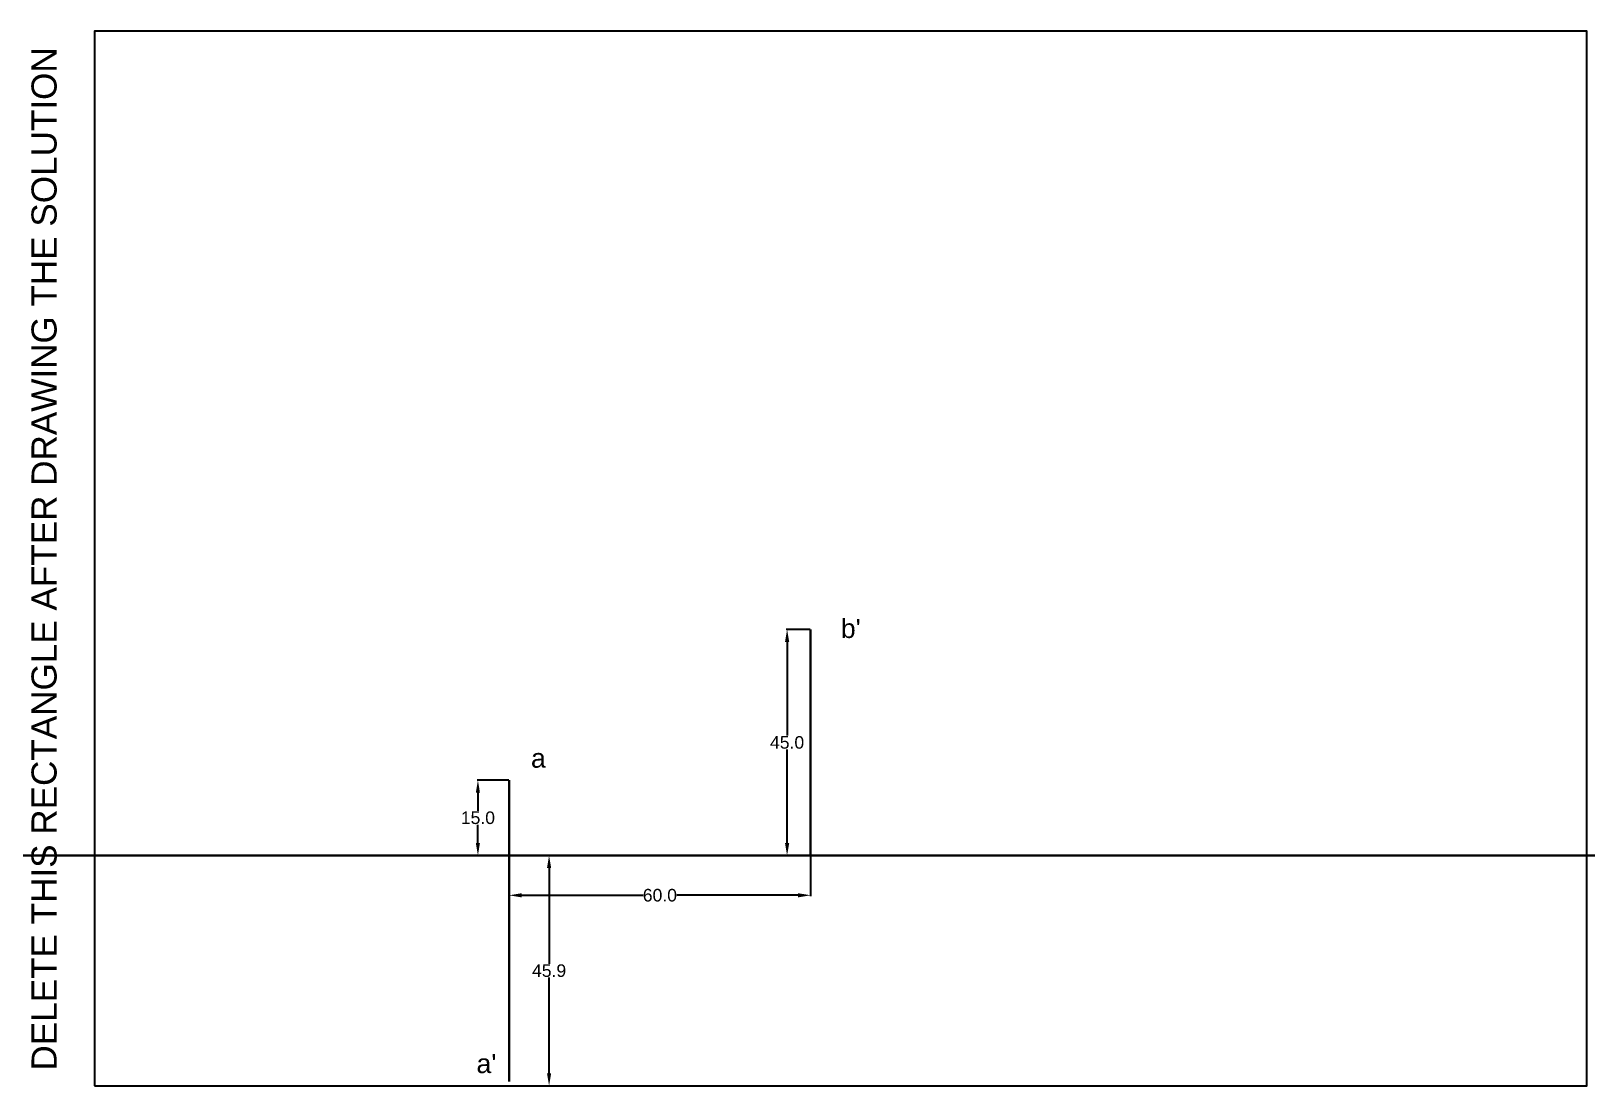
# Model space of a CAD drawing. Header units: millimetres. Extents: x -13 to 297, y 0 to 210.
import ezdxf

# ---------------------------------------------------------------- set-up
doc = ezdxf.new("R2010")
doc.units = ezdxf.units.MM
doc.layers.add('Comments', color=10, linetype='Continuous', lineweight=13, plot=False)
doc.layers.add('thick continuous', color=7, linetype='Continuous', lineweight=30)
doc.styles.get("Standard").update_dxf_attribs({"font": 'arial.ttf'})
doc.dimstyles.get("Standard").update_dxf_attribs({"dimtxt": 2.5, "dimasz": 2.5, "dimexe": 0.18, "dimexo": 0.0625, "dimgap": 0.09, "dimtad": 0, "dimtih": 1, "dimtoh": 1, "dimdec": 1, "dimzin": 0, "dimdsep": 46, "dimtxsty": 'Standard', "dimcen": 0.09, "dimadec": 0, "dimazin": 0, "dimtfac": 1, "dimtdec": 1, "dimtofl": 0, "dimtmove": 0, "dimatfit": 3, "dimfxl": 1, "dimtolj": 1, "dimtzin": 0, "dimarcsym": 0})

# ---------------------------------------------------------------- blocks, each defined once
blk = doc.blocks.new('*D1')
at = {"layer": 'Defpoints', "color": 0, "transparency": 16777216}
for p in [(82.5, 45.87), (142.5, 45.87), (142.5, 37.95)]:
    blk.add_point(p, dxfattribs=at)
at = {"layer": 'thick continuous', "color": 0, "lineweight": -2, "transparency": 16777216}
for p, q in [((82.5, 45.81), (82.5, 37.77)), ((142.5, 45.81), (142.5, 37.77)), ((85, 37.95), (109.16, 37.95)), ((140, 37.95), (115.84, 37.95))]:
    blk.add_line(p, q, dxfattribs=at)
at = {"layer": 'thick continuous', "color": 0, "transparency": 16777216}
for points in [[(85, 38.36), (85, 37.53), (82.5, 37.95)], [(140, 38.36), (140, 37.53), (142.5, 37.95)]]:
    blk.add_solid(points, dxfattribs=at)
at = {"layer": 'thick continuous', "color": 0, "lineweight": 5, "transparency": 16777216, "insert": (112.5, 37.95), "char_height": 2.5, "attachment_point": 5}
blk.add_mtext('\\A1;60.0', dxfattribs=at)
blk = doc.blocks.new('*D2')
at = {"layer": 'Defpoints', "color": 0, "transparency": 16777216}
for p in [(142.5, 90.87), (137.82, 45.87), (142.5, 45.87)]:
    blk.add_point(p, dxfattribs=at)
at = {"layer": 'thick continuous', "color": 0, "lineweight": -2, "transparency": 16777216}
for p, q in [((142.44, 90.87), (137.64, 90.87)), ((137.82, 88.37), (137.82, 69.73)), ((137.82, 48.37), (137.82, 67)), ((142.44, 45.87), (137.64, 45.87))]:
    blk.add_line(p, q, dxfattribs=at)
at = {"layer": 'thick continuous', "color": 0, "transparency": 16777216}
for points in [[(137.4, 88.37), (138.24, 88.37), (137.82, 90.87)], [(137.4, 48.37), (138.24, 48.37), (137.82, 45.87)]]:
    blk.add_solid(points, dxfattribs=at)
at = {"layer": 'thick continuous', "color": 0, "lineweight": 5, "transparency": 16777216, "insert": (137.82, 68.37), "char_height": 2.5, "attachment_point": 5}
blk.add_mtext('\\A1;45.0', dxfattribs=at)
blk = doc.blocks.new('*D5')
at = {"layer": 'Defpoints', "color": 0, "transparency": 16777216}
for p in [(82.5, 60.87), (76.28, 45.87), (82.5, 45.87)]:
    blk.add_point(p, dxfattribs=at)
at = {"layer": 'thick continuous', "color": 0, "lineweight": -2, "transparency": 16777216}
for p, q in [((82.44, 60.87), (76.1, 60.87)), ((76.28, 58.37), (76.28, 54.73)), ((76.28, 48.37), (76.28, 52)), ((82.44, 45.87), (76.1, 45.87))]:
    blk.add_line(p, q, dxfattribs=at)
at = {"layer": 'thick continuous', "color": 0, "transparency": 16777216}
for points in [[(75.86, 58.37), (76.69, 58.37), (76.28, 60.87)], [(75.86, 48.37), (76.69, 48.37), (76.28, 45.87)]]:
    blk.add_solid(points, dxfattribs=at)
at = {"layer": 'thick continuous', "color": 0, "lineweight": 5, "transparency": 16777216, "insert": (76.28, 53.37), "char_height": 2.5, "attachment_point": 5}
blk.add_mtext('\\A1;15.0', dxfattribs=at)
blk = doc.blocks.new('*D6')
at = {"layer": 'Defpoints', "color": 0, "transparency": 16777216}
for p in [(82.5, 45.87), (82.5, 0), (90.45, 0)]:
    blk.add_point(p, dxfattribs=at)
at = {"layer": 'thick continuous', "color": 0, "lineweight": -2, "transparency": 16777216}
for p, q in [((82.56, 45.87), (90.63, 45.87)), ((90.45, 43.37), (90.45, 24.3)), ((90.45, 2.5), (90.45, 21.57)), ((82.56, 0), (90.63, 0))]:
    blk.add_line(p, q, dxfattribs=at)
at = {"layer": 'thick continuous', "color": 0, "transparency": 16777216}
for points in [[(90.03, 43.37), (90.86, 43.37), (90.45, 45.87)], [(90.03, 2.5), (90.86, 2.5), (90.45, 0)]]:
    blk.add_solid(points, dxfattribs=at)
at = {"layer": 'thick continuous', "color": 0, "lineweight": 5, "transparency": 16777216, "insert": (90.45, 22.93), "char_height": 2.5, "attachment_point": 5}
blk.add_mtext('\\A1;45.9', dxfattribs=at)

msp = doc.modelspace()

# ---------------------------------------------------------------- linework, layer by layer
msp.add_lwpolyline([(0, 0), (297, 0), (297, 210), (0, 210)], close=True)
at = {"layer": 'thick continuous'}
for p, q in [((142.5, 45.87), (142.5, 90.87)), ((82.5, 45.87), (82.5, 60.87)), ((82.5, 45.87), (142.5, 45.87)), ((82.5, 45.87), (82.5, 0.87))]:
    msp.add_line(p, q, dxfattribs=at)
msp.add_xline((120.49, 45.87), (1, 0), dxfattribs=at)

# ---------------------------------------------------------------- texts
at = {"layer": 'Comments'}
msp.add_text('DELETE THIS RECTANGLE AFTER DRAWING THE SOLUTION', height=5, rotation=90, dxfattribs=at).set_placement((-7.57, 3.05))
at = {"layer": 'thick continuous', "char_height": 3.8, "attachment_point": 1}
for s, insert in [("b'", (148.51, 92.97)), ("a'", (76, 6.35))]:
    msp.add_mtext(s, dxfattribs=dict(at, insert=insert))
at = {"layer": 'thick continuous', "insert": (86.84, 67.15), "char_height": 3.8, "attachment_point": 1}
msp.add_mtext_dynamic_manual_height_columns('a', width=6.6677, gutter_width=12.5, heights=[0], dxfattribs=at)

# ---------------------------------------------------------------- dimensions: what is measured, and where the dimension line sits
at = {"layer": 'thick continuous', "lineweight": 5}
for base, p1, p2, picture, middle in [((137.82, 45.87), (142.5, 90.87), (142.5, 45.87), '*D2', (137.82, 68.37)), ((76.28, 45.87), (82.5, 60.87), (82.5, 45.87), '*D5', (76.28, 53.37)), ((90.45, 0), (82.5, 45.87), (82.5, 0), '*D6', (90.45, 22.93))]:
    dim = msp.add_linear_dim(base=base, p1=p1, p2=p2, angle=90, dimstyle='Standard', dxfattribs=at)
    dim.commit()
    dim.dimension.update_dxf_attribs({"geometry": picture, "text_midpoint": middle})
dim = msp.add_linear_dim(base=(142.5, 37.95), p1=(82.5, 45.87), p2=(142.5, 45.87), dimstyle='Standard', dxfattribs=at)
dim.commit()
dim.dimension.update_dxf_attribs({"geometry": '*D1', "text_midpoint": (112.5, 37.95)})

doc.saveas('drawing.dxf')
